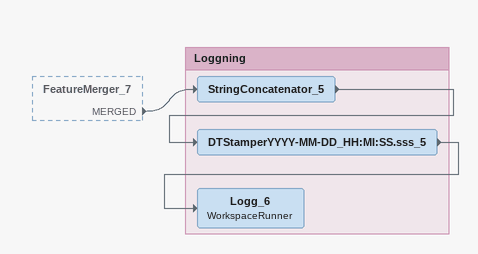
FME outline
FeatureMerger_7 [outside]
    MERGED -> StringConcatenator_5

Bookmark: Loggning
StringConcatenator_5
    -> DTStamperYYYY-MM-DD_HH:MI:SS.sss_5
DTStamperYYYY-MM-DD_HH:MI:SS.sss_5
    -> Logg_6
Logg_6: WorkspaceRunner
